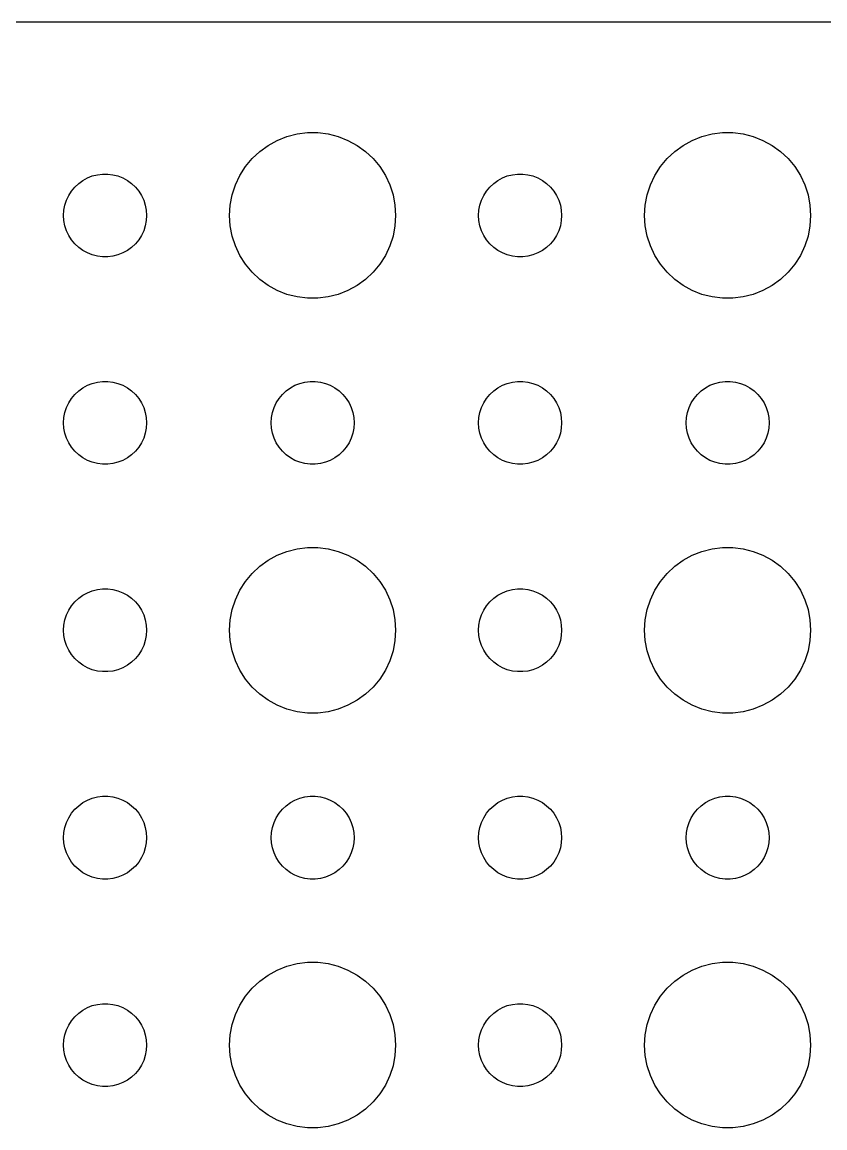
# Model space of a CAD drawing. Header units: metres. Extents: x -104 to 104, y -74 to 74.
# Drawn here: x -3 to 26.01, y 34.51 to 74.49 of the extents above; entities that cross this region are included whole.
import ezdxf

# ---------------------------------------------------------------- set-up
doc = ezdxf.new("R2010")
doc.units = ezdxf.units.M

msp = doc.modelspace()

# ---------------------------------------------------------------- linework, layer by layer
for p, q in [((99.8139, 74.4901), (-99.8139, 74.4901)), ((6.57294, 70.3532), (6.93785, 70.4469)), ((6.93785, 70.4469), (7.31161, 70.4941)), ((7.31161, 70.4941), (7.68837, 70.4941)), ((7.68837, 70.4941), (8.06213, 70.4469)), ((8.06213, 70.4469), (8.42705, 70.3532)), ((21.5729, 70.3532), (21.9379, 70.4469)), ((21.9379, 70.4469), (22.3116, 70.4941)), ((22.3116, 70.4941), (22.6884, 70.4941)), ((22.6884, 70.4941), (23.0621, 70.4469)), ((23.0621, 70.4469), (23.427, 70.3532)), ((5.58772, 69.8115), (5.89252, 70.033)), ((5.89252, 70.033), (6.22266, 70.2145)), ((6.22266, 70.2145), (6.57294, 70.3532)), ((8.42705, 70.3532), (8.77733, 70.2145)), ((8.77733, 70.2145), (9.10747, 70.033)), ((9.10747, 70.033), (9.41226, 69.8115)), ((20.5877, 69.8115), (20.8925, 70.033)), ((20.8925, 70.033), (21.2227, 70.2145)), ((21.2227, 70.2145), (21.5729, 70.3532)), ((23.427, 70.3532), (23.7773, 70.2145)), ((23.7773, 70.2145), (24.1075, 70.033)), ((24.1075, 70.033), (24.4123, 69.8115)), ((5.31308, 69.5536), (5.58772, 69.8115)), ((9.41226, 69.8115), (9.6869, 69.5536)), ((20.3131, 69.5536), (20.5877, 69.8115)), ((24.4123, 69.8115), (24.6869, 69.5536)), ((4.87108, 68.9453), (5.07294, 69.2634)), ((5.07294, 69.2634), (5.31308, 69.5536)), ((9.6869, 69.5536), (9.92705, 69.2634)), ((9.92705, 69.2634), (10.1289, 68.9453)), ((19.8711, 68.9453), (20.0729, 69.2634)), ((20.0729, 69.2634), (20.3131, 69.5536)), ((24.6869, 69.5536), (24.927, 69.2634)), ((24.927, 69.2634), (25.1289, 68.9453)), ((-0.80373, 68.7665), (-0.63866, 68.8572)), ((-0.63866, 68.8572), (-0.46352, 68.9266)), ((-0.46352, 68.9266), (-0.28107, 68.9734)), ((-0.28107, 68.9734), (-0.09418, 68.997)), ((-0.09418, 68.997), (0.09418, 68.997)), ((0.09418, 68.997), (0.28107, 68.9734)), ((0.28107, 68.9734), (0.46352, 68.9266)), ((0.46352, 68.9266), (0.63866, 68.8572)), ((0.63866, 68.8572), (0.80373, 68.7665)), ((4.71066, 68.6044), (4.87108, 68.9453)), ((10.1289, 68.9453), (10.2893, 68.6044)), ((14.1963, 68.7665), (14.3613, 68.8572)), ((14.3613, 68.8572), (14.5365, 68.9266)), ((14.5365, 68.9266), (14.7189, 68.9734)), ((14.7189, 68.9734), (14.9058, 68.997)), ((14.9058, 68.997), (15.0942, 68.997)), ((15.0942, 68.997), (15.2811, 68.9734)), ((15.2811, 68.9734), (15.4635, 68.9266)), ((15.4635, 68.9266), (15.6387, 68.8572)), ((15.6387, 68.8572), (15.8037, 68.7665)), ((19.7107, 68.6044), (19.8711, 68.9453)), ((25.1289, 68.9453), (25.2893, 68.6044)), ((-1.31445, 68.2226), (-1.21352, 68.3817)), ((-1.21352, 68.3817), (-1.09344, 68.5268)), ((-1.09344, 68.5268), (-0.95613, 68.6558)), ((-0.95613, 68.6558), (-0.80373, 68.7665)), ((0.80373, 68.7665), (0.95613, 68.6558)), ((0.95613, 68.6558), (1.09344, 68.5268)), ((1.09344, 68.5268), (1.21352, 68.3817)), ((1.21352, 68.3817), (1.31445, 68.2226)), ((4.59424, 68.2461), (4.71066, 68.6044)), ((10.2893, 68.6044), (10.4057, 68.2461)), ((13.6855, 68.2226), (13.7865, 68.3817)), ((13.7865, 68.3817), (13.9065, 68.5268)), ((13.9065, 68.5268), (14.0439, 68.6558)), ((14.0439, 68.6558), (14.1963, 68.7665)), ((15.8037, 68.7665), (15.9561, 68.6558)), ((15.9561, 68.6558), (16.0934, 68.5268)), ((16.0934, 68.5268), (16.2135, 68.3817)), ((16.2135, 68.3817), (16.3145, 68.2226)), ((19.5942, 68.2461), (19.7107, 68.6044)), ((25.2893, 68.6044), (25.4057, 68.2461)), ((-1.45287, 67.873), (-1.39465, 68.0522)), ((-1.39465, 68.0522), (-1.31445, 68.2226)), ((1.31445, 68.2226), (1.39465, 68.0522)), ((1.39465, 68.0522), (1.45287, 67.873)), ((4.52365, 67.876), (4.59424, 68.2461)), ((10.4057, 68.2461), (10.4763, 67.876)), ((13.5471, 67.873), (13.6053, 68.0522)), ((13.6053, 68.0522), (13.6855, 68.2226)), ((16.3145, 68.2226), (16.3947, 68.0522)), ((16.3947, 68.0522), (16.4529, 67.873)), ((19.5237, 67.876), (19.5942, 68.2461)), ((25.4057, 68.2461), (25.4763, 67.876)), ((-1.5, 67.5), (-1.48816, 67.688)), ((-1.48816, 67.688), (-1.45287, 67.873)), ((1.45287, 67.873), (1.48816, 67.688)), ((1.48816, 67.688), (1.5, 67.5)), ((4.5, 67.5), (4.52365, 67.876)), ((10.4763, 67.876), (10.5, 67.5)), ((13.5, 67.5), (13.5118, 67.688)), ((13.5118, 67.688), (13.5471, 67.873)), ((16.4529, 67.873), (16.4882, 67.688)), ((16.4882, 67.688), (16.5, 67.5)), ((19.5, 67.5), (19.5237, 67.876)), ((25.4763, 67.876), (25.5, 67.5)), ((-1.48816, 67.312), (-1.5, 67.5)), ((-1.45287, 67.127), (-1.48816, 67.312)), ((1.48816, 67.312), (1.45287, 67.127)), ((1.5, 67.5), (1.48816, 67.312)), ((4.52365, 67.124), (4.5, 67.5)), ((10.5, 67.5), (10.4763, 67.124)), ((13.5118, 67.312), (13.5, 67.5)), ((13.5471, 67.127), (13.5118, 67.312)), ((16.4882, 67.312), (16.4529, 67.127)), ((16.5, 67.5), (16.4882, 67.312)), ((19.5237, 67.124), (19.5, 67.5)), ((25.5, 67.5), (25.4763, 67.124)), ((-1.39465, 66.9478), (-1.45287, 67.127)), ((-1.31445, 66.7774), (-1.39465, 66.9478)), ((-1.21352, 66.6183), (-1.31445, 66.7774)), ((1.31445, 66.7774), (1.21352, 66.6183)), ((1.39465, 66.9478), (1.31445, 66.7774)), ((1.45287, 67.127), (1.39465, 66.9478)), ((4.59424, 66.7539), (4.52365, 67.124)), ((10.4763, 67.124), (10.4057, 66.7539)), ((13.6053, 66.9478), (13.5471, 67.127)), ((13.6855, 66.7774), (13.6053, 66.9478)), ((13.7865, 66.6183), (13.6855, 66.7774)), ((16.3145, 66.7774), (16.2135, 66.6183)), ((16.3947, 66.9478), (16.3145, 66.7774)), ((16.4529, 67.127), (16.3947, 66.9478)), ((19.5942, 66.7539), (19.5237, 67.124)), ((25.4763, 67.124), (25.4057, 66.7539)), ((-1.09344, 66.4732), (-1.21352, 66.6183)), ((-0.95613, 66.3442), (-1.09344, 66.4732)), ((1.09344, 66.4732), (0.95613, 66.3442)), ((1.21352, 66.6183), (1.09344, 66.4732)), ((4.71066, 66.3956), (4.59424, 66.7539)), ((4.87108, 66.0547), (4.71066, 66.3956)), ((10.2893, 66.3956), (10.1289, 66.0547)), ((10.4057, 66.7539), (10.2893, 66.3956)), ((13.9065, 66.4732), (13.7865, 66.6183)), ((14.0439, 66.3442), (13.9065, 66.4732)), ((16.0934, 66.4732), (15.9561, 66.3442)), ((16.2135, 66.6183), (16.0934, 66.4732)), ((19.7107, 66.3956), (19.5942, 66.7539)), ((19.8711, 66.0547), (19.7107, 66.3956)), ((25.2893, 66.3956), (25.1289, 66.0547)), ((25.4057, 66.7539), (25.2893, 66.3956)), ((-0.80373, 66.2335), (-0.95613, 66.3442)), ((-0.63866, 66.1428), (-0.80373, 66.2335)), ((-0.46352, 66.0734), (-0.63866, 66.1428)), ((-0.28107, 66.0266), (-0.46352, 66.0734)), ((-0.09418, 66.003), (-0.28107, 66.0266)), ((0.09418, 66.003), (-0.09418, 66.003)), ((0.28107, 66.0266), (0.09418, 66.003)), ((0.46352, 66.0734), (0.28107, 66.0266)), ((0.63866, 66.1428), (0.46352, 66.0734)), ((0.80373, 66.2335), (0.63866, 66.1428)), ((0.95613, 66.3442), (0.80373, 66.2335)), ((5.07294, 65.7366), (4.87108, 66.0547)), ((10.1289, 66.0547), (9.92705, 65.7366)), ((14.1963, 66.2335), (14.0439, 66.3442)), ((14.3613, 66.1428), (14.1963, 66.2335)), ((14.5365, 66.0734), (14.3613, 66.1428)), ((14.7189, 66.0266), (14.5365, 66.0734)), ((14.9058, 66.003), (14.7189, 66.0266)), ((15.0942, 66.003), (14.9058, 66.003)), ((15.2811, 66.0266), (15.0942, 66.003)), ((15.4635, 66.0734), (15.2811, 66.0266)), ((15.6387, 66.1428), (15.4635, 66.0734)), ((15.8037, 66.2335), (15.6387, 66.1428)), ((15.9561, 66.3442), (15.8037, 66.2335)), ((20.0729, 65.7366), (19.8711, 66.0547)), ((25.1289, 66.0547), (24.927, 65.7366)), ((5.31308, 65.4464), (5.07294, 65.7366)), ((9.92705, 65.7366), (9.6869, 65.4464)), ((20.3131, 65.4464), (20.0729, 65.7366)), ((24.927, 65.7366), (24.6869, 65.4464)), ((5.58772, 65.1885), (5.31308, 65.4464)), ((5.89252, 64.967), (5.58772, 65.1885)), ((9.41226, 65.1885), (9.10747, 64.967)), ((9.6869, 65.4464), (9.41226, 65.1885)), ((20.5877, 65.1885), (20.3131, 65.4464)), ((20.8925, 64.967), (20.5877, 65.1885)), ((24.4123, 65.1885), (24.1075, 64.967)), ((24.6869, 65.4464), (24.4123, 65.1885)), ((6.22266, 64.7855), (5.89252, 64.967)), ((6.57294, 64.6468), (6.22266, 64.7855)), ((8.77733, 64.7855), (8.42705, 64.6468)), ((9.10747, 64.967), (8.77733, 64.7855)), ((21.2227, 64.7855), (20.8925, 64.967)), ((21.5729, 64.6468), (21.2227, 64.7855)), ((23.7773, 64.7855), (23.427, 64.6468)), ((24.1075, 64.967), (23.7773, 64.7855)), ((6.93785, 64.5531), (6.57294, 64.6468)), ((7.31161, 64.5059), (6.93785, 64.5531)), ((7.68837, 64.5059), (7.31161, 64.5059)), ((8.06213, 64.5531), (7.68837, 64.5059)), ((8.42705, 64.6468), (8.06213, 64.5531)), ((21.9379, 64.5531), (21.5729, 64.6468)), ((22.3116, 64.5059), (21.9379, 64.5531)), ((22.6884, 64.5059), (22.3116, 64.5059)), ((23.0621, 64.5531), (22.6884, 64.5059)), ((23.427, 64.6468), (23.0621, 64.5531)), ((-0.95613, 61.1558), (-0.80373, 61.2665)), ((-0.80373, 61.2665), (-0.63866, 61.3572)), ((-0.63866, 61.3572), (-0.46352, 61.4266)), ((-0.46352, 61.4266), (-0.28107, 61.4734)), ((-0.28107, 61.4734), (-0.09418, 61.497)), ((-0.09418, 61.497), (0.09418, 61.497)), ((0.09418, 61.497), (0.28107, 61.4734)), ((0.28107, 61.4734), (0.46352, 61.4266)), ((0.46352, 61.4266), (0.63866, 61.3572)), ((0.63866, 61.3572), (0.80373, 61.2665)), ((0.80373, 61.2665), (0.95613, 61.1558)), ((6.54385, 61.1558), (6.69626, 61.2665)), ((6.69626, 61.2665), (6.86133, 61.3572)), ((6.86133, 61.3572), (7.03647, 61.4266)), ((7.03647, 61.4266), (7.21892, 61.4734)), ((7.21892, 61.4734), (7.40581, 61.497)), ((7.40581, 61.497), (7.59418, 61.497)), ((7.59418, 61.497), (7.78107, 61.4734)), ((7.78107, 61.4734), (7.96352, 61.4266)), ((7.96352, 61.4266), (8.13866, 61.3572)), ((8.13866, 61.3572), (8.30373, 61.2665)), ((8.30373, 61.2665), (8.45613, 61.1558)), ((14.0439, 61.1558), (14.1963, 61.2665)), ((14.1963, 61.2665), (14.3613, 61.3572)), ((14.3613, 61.3572), (14.5365, 61.4266)), ((14.5365, 61.4266), (14.7189, 61.4734)), ((14.7189, 61.4734), (14.9058, 61.497)), ((14.9058, 61.497), (15.0942, 61.497)), ((15.0942, 61.497), (15.2811, 61.4734)), ((15.2811, 61.4734), (15.4635, 61.4266)), ((15.4635, 61.4266), (15.6387, 61.3572)), ((15.6387, 61.3572), (15.8037, 61.2665)), ((15.8037, 61.2665), (15.9561, 61.1558)), ((21.5439, 61.1558), (21.6963, 61.2665)), ((21.6963, 61.2665), (21.8613, 61.3572)), ((21.8613, 61.3572), (22.0365, 61.4266)), ((22.0365, 61.4266), (22.2189, 61.4734)), ((22.2189, 61.4734), (22.4058, 61.497)), ((22.4058, 61.497), (22.5942, 61.497)), ((22.5942, 61.497), (22.7811, 61.4734)), ((22.7811, 61.4734), (22.9635, 61.4266)), ((22.9635, 61.4266), (23.1387, 61.3572)), ((23.1387, 61.3572), (23.3037, 61.2665)), ((23.3037, 61.2665), (23.4561, 61.1558)), ((-1.31445, 60.7226), (-1.21352, 60.8817)), ((-1.21352, 60.8817), (-1.09344, 61.0268)), ((-1.09344, 61.0268), (-0.95613, 61.1558)), ((0.95613, 61.1558), (1.09344, 61.0268)), ((1.09344, 61.0268), (1.21352, 60.8817)), ((1.21352, 60.8817), (1.31445, 60.7226)), ((6.18553, 60.7226), (6.28647, 60.8817)), ((6.28647, 60.8817), (6.40654, 61.0268)), ((6.40654, 61.0268), (6.54385, 61.1558)), ((8.45613, 61.1558), (8.59344, 61.0268)), ((8.59344, 61.0268), (8.71352, 60.8817)), ((8.71352, 60.8817), (8.81445, 60.7226)), ((13.6855, 60.7226), (13.7865, 60.8817)), ((13.7865, 60.8817), (13.9065, 61.0268)), ((13.9065, 61.0268), (14.0439, 61.1558)), ((15.9561, 61.1558), (16.0934, 61.0268)), ((16.0934, 61.0268), (16.2135, 60.8817)), ((16.2135, 60.8817), (16.3145, 60.7226)), ((21.1855, 60.7226), (21.2865, 60.8817)), ((21.2865, 60.8817), (21.4065, 61.0268)), ((21.4065, 61.0268), (21.5439, 61.1558)), ((23.4561, 61.1558), (23.5934, 61.0268)), ((23.5934, 61.0268), (23.7135, 60.8817)), ((23.7135, 60.8817), (23.8145, 60.7226)), ((-1.45287, 60.373), (-1.39465, 60.5522)), ((-1.39465, 60.5522), (-1.31445, 60.7226)), ((1.31445, 60.7226), (1.39465, 60.5522)), ((1.39465, 60.5522), (1.45287, 60.373)), ((6.04712, 60.373), (6.10533, 60.5522)), ((6.10533, 60.5522), (6.18553, 60.7226)), ((8.81445, 60.7226), (8.89465, 60.5522)), ((8.89465, 60.5522), (8.95287, 60.373)), ((13.5471, 60.373), (13.6053, 60.5522)), ((13.6053, 60.5522), (13.6855, 60.7226)), ((16.3145, 60.7226), (16.3947, 60.5522)), ((16.3947, 60.5522), (16.4529, 60.373)), ((21.0471, 60.373), (21.1053, 60.5522)), ((21.1053, 60.5522), (21.1855, 60.7226)), ((23.8145, 60.7226), (23.8947, 60.5522)), ((23.8947, 60.5522), (23.9529, 60.373)), ((-1.5, 60), (-1.48816, 60.188)), ((-1.48816, 59.812), (-1.5, 60)), ((-1.48816, 60.188), (-1.45287, 60.373)), ((1.45287, 60.373), (1.48816, 60.188)), ((1.48816, 60.188), (1.5, 60)), ((1.5, 60), (1.48816, 59.812)), ((6, 60), (6.01183, 60.188)), ((6.01183, 59.812), (6, 60)), ((6.01183, 60.188), (6.04712, 60.373)), ((8.95287, 60.373), (8.98816, 60.188)), ((8.98816, 60.188), (9, 60)), ((9, 60), (8.98816, 59.812)), ((13.5, 60), (13.5118, 60.188)), ((13.5118, 59.812), (13.5, 60)), ((13.5118, 60.188), (13.5471, 60.373)), ((16.4529, 60.373), (16.4882, 60.188)), ((16.4882, 60.188), (16.5, 60)), ((16.5, 60), (16.4882, 59.812)), ((21, 60), (21.0118, 60.188)), ((21.0118, 59.812), (21, 60)), ((21.0118, 60.188), (21.0471, 60.373)), ((23.9529, 60.373), (23.9882, 60.188)), ((23.9882, 60.188), (24, 60)), ((24, 60), (23.9882, 59.812)), ((-1.45287, 59.627), (-1.48816, 59.812)), ((-1.39465, 59.4478), (-1.45287, 59.627)), ((1.45287, 59.627), (1.39465, 59.4478)), ((1.48816, 59.812), (1.45287, 59.627)), ((6.04712, 59.627), (6.01183, 59.812)), ((6.10533, 59.4478), (6.04712, 59.627)), ((8.95287, 59.627), (8.89465, 59.4478)), ((8.98816, 59.812), (8.95287, 59.627)), ((13.5471, 59.627), (13.5118, 59.812)), ((13.6053, 59.4478), (13.5471, 59.627)), ((16.4529, 59.627), (16.3947, 59.4478)), ((16.4882, 59.812), (16.4529, 59.627)), ((21.0471, 59.627), (21.0118, 59.812)), ((21.1053, 59.4478), (21.0471, 59.627)), ((23.9529, 59.627), (23.8947, 59.4478)), ((23.9882, 59.812), (23.9529, 59.627)), ((-1.31445, 59.2774), (-1.39465, 59.4478)), ((-1.21352, 59.1183), (-1.31445, 59.2774)), ((1.31445, 59.2774), (1.21352, 59.1183)), ((1.39465, 59.4478), (1.31445, 59.2774)), ((6.18553, 59.2774), (6.10533, 59.4478)), ((6.28647, 59.1183), (6.18553, 59.2774)), ((8.81445, 59.2774), (8.71352, 59.1183)), ((8.89465, 59.4478), (8.81445, 59.2774)), ((13.6855, 59.2774), (13.6053, 59.4478)), ((13.7865, 59.1183), (13.6855, 59.2774)), ((16.3145, 59.2774), (16.2135, 59.1183)), ((16.3947, 59.4478), (16.3145, 59.2774)), ((21.1855, 59.2774), (21.1053, 59.4478)), ((21.2865, 59.1183), (21.1855, 59.2774)), ((23.8145, 59.2774), (23.7135, 59.1183)), ((23.8947, 59.4478), (23.8145, 59.2774)), ((-1.09344, 58.9732), (-1.21352, 59.1183)), ((-0.95613, 58.8442), (-1.09344, 58.9732)), ((-0.80373, 58.7335), (-0.95613, 58.8442)), ((0.95613, 58.8442), (0.80373, 58.7335)), ((1.09344, 58.9732), (0.95613, 58.8442)), ((1.21352, 59.1183), (1.09344, 58.9732)), ((6.40654, 58.9732), (6.28647, 59.1183)), ((6.54385, 58.8442), (6.40654, 58.9732)), ((6.69626, 58.7335), (6.54385, 58.8442)), ((8.45613, 58.8442), (8.30373, 58.7335)), ((8.59344, 58.9732), (8.45613, 58.8442)), ((8.71352, 59.1183), (8.59344, 58.9732)), ((13.9065, 58.9732), (13.7865, 59.1183)), ((14.0439, 58.8442), (13.9065, 58.9732)), ((14.1963, 58.7335), (14.0439, 58.8442)), ((15.9561, 58.8442), (15.8037, 58.7335)), ((16.0934, 58.9732), (15.9561, 58.8442)), ((16.2135, 59.1183), (16.0934, 58.9732)), ((21.4065, 58.9732), (21.2865, 59.1183)), ((21.5439, 58.8442), (21.4065, 58.9732)), ((21.6963, 58.7335), (21.5439, 58.8442)), ((23.4561, 58.8442), (23.3037, 58.7335)), ((23.5934, 58.9732), (23.4561, 58.8442)), ((23.7135, 59.1183), (23.5934, 58.9732)), ((-0.63866, 58.6428), (-0.80373, 58.7335)), ((-0.46352, 58.5734), (-0.63866, 58.6428)), ((-0.28107, 58.5266), (-0.46352, 58.5734)), ((-0.09418, 58.503), (-0.28107, 58.5266)), ((0.09418, 58.503), (-0.09418, 58.503)), ((0.28107, 58.5266), (0.09418, 58.503)), ((0.46352, 58.5734), (0.28107, 58.5266)), ((0.63866, 58.6428), (0.46352, 58.5734)), ((0.80373, 58.7335), (0.63866, 58.6428)), ((6.86133, 58.6428), (6.69626, 58.7335)), ((7.03647, 58.5734), (6.86133, 58.6428)), ((7.21892, 58.5266), (7.03647, 58.5734)), ((7.40581, 58.503), (7.21892, 58.5266)), ((7.59418, 58.503), (7.40581, 58.503)), ((7.78107, 58.5266), (7.59418, 58.503)), ((7.96352, 58.5734), (7.78107, 58.5266)), ((8.13866, 58.6428), (7.96352, 58.5734)), ((8.30373, 58.7335), (8.13866, 58.6428)), ((14.3613, 58.6428), (14.1963, 58.7335)), ((14.5365, 58.5734), (14.3613, 58.6428)), ((14.7189, 58.5266), (14.5365, 58.5734)), ((14.9058, 58.503), (14.7189, 58.5266)), ((15.0942, 58.503), (14.9058, 58.503)), ((15.2811, 58.5266), (15.0942, 58.503)), ((15.4635, 58.5734), (15.2811, 58.5266)), ((15.6387, 58.6428), (15.4635, 58.5734)), ((15.8037, 58.7335), (15.6387, 58.6428)), ((21.8613, 58.6428), (21.6963, 58.7335)), ((22.0365, 58.5734), (21.8613, 58.6428)), ((22.2189, 58.5266), (22.0365, 58.5734)), ((22.4058, 58.503), (22.2189, 58.5266)), ((22.5942, 58.503), (22.4058, 58.503)), ((22.7811, 58.5266), (22.5942, 58.503)), ((22.9635, 58.5734), (22.7811, 58.5266)), ((23.1387, 58.6428), (22.9635, 58.5734)), ((23.3037, 58.7335), (23.1387, 58.6428)), ((5.89252, 55.033), (6.22266, 55.2145)), ((6.22266, 55.2145), (6.57294, 55.3532)), ((6.57294, 55.3532), (6.93785, 55.4469)), ((6.93785, 55.4469), (7.31161, 55.4941)), ((7.31161, 55.4941), (7.68837, 55.4941)), ((7.68837, 55.4941), (8.06213, 55.4469)), ((8.06213, 55.4469), (8.42705, 55.3532)), ((8.42705, 55.3532), (8.77733, 55.2145)), ((8.77733, 55.2145), (9.10747, 55.033)), ((20.8925, 55.033), (21.2227, 55.2145)), ((21.2227, 55.2145), (21.5729, 55.3532)), ((21.5729, 55.3532), (21.9379, 55.4469)), ((21.9379, 55.4469), (22.3116, 55.4941)), ((22.3116, 55.4941), (22.6884, 55.4941)), ((22.6884, 55.4941), (23.0621, 55.4469)), ((23.0621, 55.4469), (23.427, 55.3532)), ((23.427, 55.3532), (23.7773, 55.2145)), ((23.7773, 55.2145), (24.1075, 55.033)), ((5.31308, 54.5536), (5.58772, 54.8115)), ((5.58772, 54.8115), (5.89252, 55.033)), ((9.10747, 55.033), (9.41226, 54.8115)), ((9.41226, 54.8115), (9.6869, 54.5536)), ((20.3131, 54.5536), (20.5877, 54.8115)), ((20.5877, 54.8115), (20.8925, 55.033)), ((24.1075, 55.033), (24.4123, 54.8115)), ((24.4123, 54.8115), (24.6869, 54.5536)), ((5.07294, 54.2634), (5.31308, 54.5536)), ((9.6869, 54.5536), (9.92705, 54.2634)), ((20.0729, 54.2634), (20.3131, 54.5536)), ((24.6869, 54.5536), (24.927, 54.2634)), ((-0.28107, 53.9734), (-0.09418, 53.997)), ((-0.09418, 53.997), (0.09418, 53.997)), ((0.09418, 53.997), (0.28107, 53.9734)), ((4.87108, 53.9453), (5.07294, 54.2634)), ((9.92705, 54.2634), (10.1289, 53.9453)), ((14.7189, 53.9734), (14.9058, 53.997)), ((14.9058, 53.997), (15.0942, 53.997)), ((15.0942, 53.997), (15.2811, 53.9734)), ((19.8711, 53.9453), (20.0729, 54.2634)), ((24.927, 54.2634), (25.1289, 53.9453)), ((-1.09344, 53.5268), (-0.95613, 53.6558)), ((-0.95613, 53.6558), (-0.80373, 53.7665)), ((-0.80373, 53.7665), (-0.63866, 53.8572)), ((-0.63866, 53.8572), (-0.46352, 53.9266)), ((-0.46352, 53.9266), (-0.28107, 53.9734)), ((0.28107, 53.9734), (0.46352, 53.9266)), ((0.46352, 53.9266), (0.63866, 53.8572)), ((0.63866, 53.8572), (0.80373, 53.7665)), ((0.80373, 53.7665), (0.95613, 53.6558)), ((0.95613, 53.6558), (1.09344, 53.5268)), ((4.59424, 53.2461), (4.71066, 53.6044)), ((4.71066, 53.6044), (4.87108, 53.9453)), ((10.1289, 53.9453), (10.2893, 53.6044)), ((10.2893, 53.6044), (10.4057, 53.2461)), ((13.9065, 53.5268), (14.0439, 53.6558)), ((14.0439, 53.6558), (14.1963, 53.7665)), ((14.1963, 53.7665), (14.3613, 53.8572)), ((14.3613, 53.8572), (14.5365, 53.9266)), ((14.5365, 53.9266), (14.7189, 53.9734)), ((15.2811, 53.9734), (15.4635, 53.9266)), ((15.4635, 53.9266), (15.6387, 53.8572)), ((15.6387, 53.8572), (15.8037, 53.7665)), ((15.8037, 53.7665), (15.9561, 53.6558)), ((15.9561, 53.6558), (16.0934, 53.5268)), ((19.5942, 53.2461), (19.7107, 53.6044)), ((19.7107, 53.6044), (19.8711, 53.9453)), ((25.1289, 53.9453), (25.2893, 53.6044)), ((25.2893, 53.6044), (25.4057, 53.2461)), ((-1.39465, 53.0522), (-1.31445, 53.2226)), ((-1.31445, 53.2226), (-1.21352, 53.3817)), ((-1.21352, 53.3817), (-1.09344, 53.5268)), ((1.09344, 53.5268), (1.21352, 53.3817)), ((1.21352, 53.3817), (1.31445, 53.2226)), ((1.31445, 53.2226), (1.39465, 53.0522)), ((4.52365, 52.876), (4.59424, 53.2461)), ((10.4057, 53.2461), (10.4763, 52.876)), ((13.6053, 53.0522), (13.6855, 53.2226)), ((13.6855, 53.2226), (13.7865, 53.3817)), ((13.7865, 53.3817), (13.9065, 53.5268)), ((16.0934, 53.5268), (16.2135, 53.3817)), ((16.2135, 53.3817), (16.3145, 53.2226)), ((16.3145, 53.2226), (16.3947, 53.0522)), ((19.5237, 52.876), (19.5942, 53.2461)), ((25.4057, 53.2461), (25.4763, 52.876)), ((-1.48816, 52.688), (-1.45287, 52.873)), ((-1.45287, 52.873), (-1.39465, 53.0522)), ((1.39465, 53.0522), (1.45287, 52.873)), ((1.45287, 52.873), (1.48816, 52.688)), ((4.5, 52.5), (4.52365, 52.876)), ((10.4763, 52.876), (10.5, 52.5)), ((13.5118, 52.688), (13.5471, 52.873)), ((13.5471, 52.873), (13.6053, 53.0522)), ((16.3947, 53.0522), (16.4529, 52.873)), ((16.4529, 52.873), (16.4882, 52.688)), ((19.5, 52.5), (19.5237, 52.876)), ((25.4763, 52.876), (25.5, 52.5)), ((-1.5, 52.5), (-1.48816, 52.688)), ((-1.48816, 52.312), (-1.5, 52.5)), ((1.48816, 52.688), (1.5, 52.5)), ((1.5, 52.5), (1.48816, 52.312)), ((4.52365, 52.124), (4.5, 52.5)), ((10.5, 52.5), (10.4763, 52.124)), ((13.5, 52.5), (13.5118, 52.688)), ((13.5118, 52.312), (13.5, 52.5)), ((16.4882, 52.688), (16.5, 52.5)), ((16.5, 52.5), (16.4882, 52.312)), ((19.5237, 52.124), (19.5, 52.5)), ((25.5, 52.5), (25.4763, 52.124)), ((-1.45287, 52.127), (-1.48816, 52.312)), ((-1.39465, 51.9478), (-1.45287, 52.127)), ((1.45287, 52.127), (1.39465, 51.9478)), ((1.48816, 52.312), (1.45287, 52.127)), ((4.59424, 51.7539), (4.52365, 52.124)), ((10.4763, 52.124), (10.4057, 51.7539)), ((13.5471, 52.127), (13.5118, 52.312)), ((13.6053, 51.9478), (13.5471, 52.127)), ((16.4529, 52.127), (16.3947, 51.9478)), ((16.4882, 52.312), (16.4529, 52.127)), ((19.5942, 51.7539), (19.5237, 52.124)), ((25.4763, 52.124), (25.4057, 51.7539)), ((-1.31445, 51.7774), (-1.39465, 51.9478)), ((-1.21352, 51.6183), (-1.31445, 51.7774)), ((-1.09344, 51.4732), (-1.21352, 51.6183)), ((1.21352, 51.6183), (1.09344, 51.4732)), ((1.31445, 51.7774), (1.21352, 51.6183)), ((1.39465, 51.9478), (1.31445, 51.7774)), ((4.71066, 51.3956), (4.59424, 51.7539)), ((10.4057, 51.7539), (10.2893, 51.3956)), ((13.6855, 51.7774), (13.6053, 51.9478)), ((13.7865, 51.6183), (13.6855, 51.7774)), ((13.9065, 51.4732), (13.7865, 51.6183)), ((16.2135, 51.6183), (16.0934, 51.4732)), ((16.3145, 51.7774), (16.2135, 51.6183)), ((16.3947, 51.9478), (16.3145, 51.7774)), ((19.7107, 51.3956), (19.5942, 51.7539)), ((25.4057, 51.7539), (25.2893, 51.3956)), ((-0.95613, 51.3442), (-1.09344, 51.4732)), ((-0.80373, 51.2335), (-0.95613, 51.3442)), ((-0.63866, 51.1428), (-0.80373, 51.2335)), ((0.80373, 51.2335), (0.63866, 51.1428)), ((0.95613, 51.3442), (0.80373, 51.2335)), ((1.09344, 51.4732), (0.95613, 51.3442)), ((4.87108, 51.0547), (4.71066, 51.3956)), ((10.2893, 51.3956), (10.1289, 51.0547)), ((14.0439, 51.3442), (13.9065, 51.4732)), ((14.1963, 51.2335), (14.0439, 51.3442)), ((14.3613, 51.1428), (14.1963, 51.2335)), ((15.8037, 51.2335), (15.6387, 51.1428)), ((15.9561, 51.3442), (15.8037, 51.2335)), ((16.0934, 51.4732), (15.9561, 51.3442)), ((19.8711, 51.0547), (19.7107, 51.3956)), ((25.2893, 51.3956), (25.1289, 51.0547)), ((-0.46352, 51.0734), (-0.63866, 51.1428)), ((-0.28107, 51.0266), (-0.46352, 51.0734)), ((-0.09418, 51.003), (-0.28107, 51.0266)), ((0.09418, 51.003), (-0.09418, 51.003)), ((0.28107, 51.0266), (0.09418, 51.003)), ((0.46352, 51.0734), (0.28107, 51.0266)), ((0.63866, 51.1428), (0.46352, 51.0734)), ((5.07294, 50.7366), (4.87108, 51.0547)), ((10.1289, 51.0547), (9.92705, 50.7366)), ((14.5365, 51.0734), (14.3613, 51.1428)), ((14.7189, 51.0266), (14.5365, 51.0734)), ((14.9058, 51.003), (14.7189, 51.0266)), ((15.0942, 51.003), (14.9058, 51.003)), ((15.2811, 51.0266), (15.0942, 51.003)), ((15.4635, 51.0734), (15.2811, 51.0266)), ((15.6387, 51.1428), (15.4635, 51.0734)), ((20.0729, 50.7366), (19.8711, 51.0547)), ((25.1289, 51.0547), (24.927, 50.7366)), ((5.31308, 50.4464), (5.07294, 50.7366)), ((5.58772, 50.1885), (5.31308, 50.4464)), ((9.6869, 50.4464), (9.41226, 50.1885)), ((9.92705, 50.7366), (9.6869, 50.4464)), ((20.3131, 50.4464), (20.0729, 50.7366)), ((20.5877, 50.1885), (20.3131, 50.4464)), ((24.6869, 50.4464), (24.4123, 50.1885)), ((24.927, 50.7366), (24.6869, 50.4464)), ((5.89252, 49.967), (5.58772, 50.1885)), ((9.41226, 50.1885), (9.10747, 49.967)), ((20.8925, 49.967), (20.5877, 50.1885)), ((24.4123, 50.1885), (24.1075, 49.967)), ((6.22266, 49.7855), (5.89252, 49.967)), ((6.57294, 49.6468), (6.22266, 49.7855)), ((6.93785, 49.5531), (6.57294, 49.6468)), ((8.42705, 49.6468), (8.06213, 49.5531)), ((8.77733, 49.7855), (8.42705, 49.6468)), ((9.10747, 49.967), (8.77733, 49.7855)), ((21.2227, 49.7855), (20.8925, 49.967)), ((21.5729, 49.6468), (21.2227, 49.7855)), ((21.9379, 49.5531), (21.5729, 49.6468)), ((23.427, 49.6468), (23.0621, 49.5531)), ((23.7773, 49.7855), (23.427, 49.6468)), ((24.1075, 49.967), (23.7773, 49.7855)), ((7.31161, 49.5059), (6.93785, 49.5531)), ((7.68837, 49.5059), (7.31161, 49.5059)), ((8.06213, 49.5531), (7.68837, 49.5059)), ((22.3116, 49.5059), (21.9379, 49.5531)), ((22.6884, 49.5059), (22.3116, 49.5059)), ((23.0621, 49.5531), (22.6884, 49.5059)), ((-0.63866, 46.3572), (-0.46352, 46.4266)), ((-0.46352, 46.4266), (-0.28107, 46.4734)), ((-0.28107, 46.4734), (-0.09418, 46.497)), ((-0.09418, 46.497), (0.09418, 46.497)), ((0.09418, 46.497), (0.28107, 46.4734)), ((0.28107, 46.4734), (0.46352, 46.4266)), ((0.46352, 46.4266), (0.63866, 46.3572)), ((6.86133, 46.3572), (7.03647, 46.4266)), ((7.03647, 46.4266), (7.21892, 46.4734)), ((7.21892, 46.4734), (7.40581, 46.497)), ((7.40581, 46.497), (7.59418, 46.497)), ((7.59418, 46.497), (7.78107, 46.4734)), ((7.78107, 46.4734), (7.96352, 46.4266)), ((7.96352, 46.4266), (8.13866, 46.3572)), ((14.3613, 46.3572), (14.5365, 46.4266)), ((14.5365, 46.4266), (14.7189, 46.4734)), ((14.7189, 46.4734), (14.9058, 46.497)), ((14.9058, 46.497), (15.0942, 46.497)), ((15.0942, 46.497), (15.2811, 46.4734)), ((15.2811, 46.4734), (15.4635, 46.4266)), ((15.4635, 46.4266), (15.6387, 46.3572)), ((21.8613, 46.3572), (22.0365, 46.4266)), ((22.0365, 46.4266), (22.2189, 46.4734)), ((22.2189, 46.4734), (22.4058, 46.497)), ((22.4058, 46.497), (22.5942, 46.497)), ((22.5942, 46.497), (22.7811, 46.4734)), ((22.7811, 46.4734), (22.9635, 46.4266)), ((22.9635, 46.4266), (23.1387, 46.3572)), ((-1.21352, 45.8817), (-1.09344, 46.0268)), ((-1.09344, 46.0268), (-0.95613, 46.1558)), ((-0.95613, 46.1558), (-0.80373, 46.2665)), ((-0.80373, 46.2665), (-0.63866, 46.3572)), ((0.63866, 46.3572), (0.80373, 46.2665)), ((0.80373, 46.2665), (0.95613, 46.1558)), ((0.95613, 46.1558), (1.09344, 46.0268)), ((1.09344, 46.0268), (1.21352, 45.8817)), ((6.28647, 45.8817), (6.40654, 46.0268)), ((6.40654, 46.0268), (6.54385, 46.1558)), ((6.54385, 46.1558), (6.69626, 46.2665)), ((6.69626, 46.2665), (6.86133, 46.3572)), ((8.13866, 46.3572), (8.30373, 46.2665)), ((8.30373, 46.2665), (8.45613, 46.1558)), ((8.45613, 46.1558), (8.59344, 46.0268)), ((8.59344, 46.0268), (8.71352, 45.8817)), ((13.7865, 45.8817), (13.9065, 46.0268)), ((13.9065, 46.0268), (14.0439, 46.1558)), ((14.0439, 46.1558), (14.1963, 46.2665)), ((14.1963, 46.2665), (14.3613, 46.3572)), ((15.6387, 46.3572), (15.8037, 46.2665)), ((15.8037, 46.2665), (15.9561, 46.1558)), ((15.9561, 46.1558), (16.0934, 46.0268)), ((16.0934, 46.0268), (16.2135, 45.8817)), ((21.2865, 45.8817), (21.4065, 46.0268)), ((21.4065, 46.0268), (21.5439, 46.1558)), ((21.5439, 46.1558), (21.6963, 46.2665)), ((21.6963, 46.2665), (21.8613, 46.3572)), ((23.1387, 46.3572), (23.3037, 46.2665)), ((23.3037, 46.2665), (23.4561, 46.1558)), ((23.4561, 46.1558), (23.5934, 46.0268)), ((23.5934, 46.0268), (23.7135, 45.8817)), ((-1.39465, 45.5522), (-1.31445, 45.7226)), ((-1.31445, 45.7226), (-1.21352, 45.8817)), ((1.21352, 45.8817), (1.31445, 45.7226)), ((1.31445, 45.7226), (1.39465, 45.5522)), ((6.10533, 45.5522), (6.18553, 45.7226)), ((6.18553, 45.7226), (6.28647, 45.8817)), ((8.71352, 45.8817), (8.81445, 45.7226)), ((8.81445, 45.7226), (8.89465, 45.5522)), ((13.6053, 45.5522), (13.6855, 45.7226)), ((13.6855, 45.7226), (13.7865, 45.8817)), ((16.2135, 45.8817), (16.3145, 45.7226)), ((16.3145, 45.7226), (16.3947, 45.5522)), ((21.1053, 45.5522), (21.1855, 45.7226)), ((21.1855, 45.7226), (21.2865, 45.8817)), ((23.7135, 45.8817), (23.8145, 45.7226)), ((23.8145, 45.7226), (23.8947, 45.5522)), ((-1.5, 45), (-1.48816, 45.188)), ((-1.48816, 45.188), (-1.45287, 45.373)), ((-1.45287, 45.373), (-1.39465, 45.5522)), ((1.39465, 45.5522), (1.45287, 45.373)), ((1.45287, 45.373), (1.48816, 45.188)), ((1.48816, 45.188), (1.5, 45)), ((6, 45), (6.01183, 45.188)), ((6.01183, 45.188), (6.04712, 45.373)), ((6.04712, 45.373), (6.10533, 45.5522)), ((8.89465, 45.5522), (8.95287, 45.373)), ((8.95287, 45.373), (8.98816, 45.188)), ((8.98816, 45.188), (9, 45)), ((13.5, 45), (13.5118, 45.188)), ((13.5118, 45.188), (13.5471, 45.373)), ((13.5471, 45.373), (13.6053, 45.5522)), ((16.3947, 45.5522), (16.4529, 45.373)), ((16.4529, 45.373), (16.4882, 45.188)), ((16.4882, 45.188), (16.5, 45)), ((21, 45), (21.0118, 45.188)), ((21.0118, 45.188), (21.0471, 45.373)), ((21.0471, 45.373), (21.1053, 45.5522)), ((23.8947, 45.5522), (23.9529, 45.373)), ((23.9529, 45.373), (23.9882, 45.188)), ((23.9882, 45.188), (24, 45)), ((-1.48816, 44.812), (-1.5, 45)), ((-1.45287, 44.627), (-1.48816, 44.812)), ((1.48816, 44.812), (1.45287, 44.627)), ((1.5, 45), (1.48816, 44.812)), ((6.01183, 44.812), (6, 45)), ((6.04712, 44.627), (6.01183, 44.812)), ((8.98816, 44.812), (8.95287, 44.627)), ((9, 45), (8.98816, 44.812)), ((13.5118, 44.812), (13.5, 45)), ((13.5471, 44.627), (13.5118, 44.812)), ((16.4882, 44.812), (16.4529, 44.627)), ((16.5, 45), (16.4882, 44.812)), ((21.0118, 44.812), (21, 45)), ((21.0471, 44.627), (21.0118, 44.812)), ((23.9882, 44.812), (23.9529, 44.627)), ((24, 45), (23.9882, 44.812)), ((-1.39465, 44.4478), (-1.45287, 44.627)), ((-1.31445, 44.2774), (-1.39465, 44.4478)), ((1.39465, 44.4478), (1.31445, 44.2774)), ((1.45287, 44.627), (1.39465, 44.4478)), ((6.10533, 44.4478), (6.04712, 44.627)), ((6.18553, 44.2774), (6.10533, 44.4478)), ((8.89465, 44.4478), (8.81445, 44.2774)), ((8.95287, 44.627), (8.89465, 44.4478)), ((13.6053, 44.4478), (13.5471, 44.627)), ((13.6855, 44.2774), (13.6053, 44.4478)), ((16.3947, 44.4478), (16.3145, 44.2774)), ((16.4529, 44.627), (16.3947, 44.4478)), ((21.1053, 44.4478), (21.0471, 44.627)), ((21.1855, 44.2774), (21.1053, 44.4478)), ((23.8947, 44.4478), (23.8145, 44.2774)), ((23.9529, 44.627), (23.8947, 44.4478)), ((-1.21352, 44.1183), (-1.31445, 44.2774)), ((-1.09344, 43.9732), (-1.21352, 44.1183)), ((1.21352, 44.1183), (1.09344, 43.9732)), ((1.31445, 44.2774), (1.21352, 44.1183)), ((6.28647, 44.1183), (6.18553, 44.2774)), ((6.40654, 43.9732), (6.28647, 44.1183)), ((8.71352, 44.1183), (8.59344, 43.9732)), ((8.81445, 44.2774), (8.71352, 44.1183)), ((13.7865, 44.1183), (13.6855, 44.2774)), ((13.9065, 43.9732), (13.7865, 44.1183)), ((16.2135, 44.1183), (16.0934, 43.9732)), ((16.3145, 44.2774), (16.2135, 44.1183)), ((21.2865, 44.1183), (21.1855, 44.2774)), ((21.4065, 43.9732), (21.2865, 44.1183)), ((23.7135, 44.1183), (23.5934, 43.9732)), ((23.8145, 44.2774), (23.7135, 44.1183)), ((-0.95613, 43.8442), (-1.09344, 43.9732)), ((-0.80373, 43.7335), (-0.95613, 43.8442)), ((-0.63866, 43.6428), (-0.80373, 43.7335)), ((-0.46352, 43.5734), (-0.63866, 43.6428)), ((0.63866, 43.6428), (0.46352, 43.5734)), ((0.80373, 43.7335), (0.63866, 43.6428)), ((0.95613, 43.8442), (0.80373, 43.7335)), ((1.09344, 43.9732), (0.95613, 43.8442)), ((6.54385, 43.8442), (6.40654, 43.9732)), ((6.69626, 43.7335), (6.54385, 43.8442)), ((6.86133, 43.6428), (6.69626, 43.7335)), ((7.03647, 43.5734), (6.86133, 43.6428)), ((8.13866, 43.6428), (7.96352, 43.5734)), ((8.30373, 43.7335), (8.13866, 43.6428)), ((8.45613, 43.8442), (8.30373, 43.7335)), ((8.59344, 43.9732), (8.45613, 43.8442)), ((14.0439, 43.8442), (13.9065, 43.9732)), ((14.1963, 43.7335), (14.0439, 43.8442)), ((14.3613, 43.6428), (14.1963, 43.7335)), ((14.5365, 43.5734), (14.3613, 43.6428)), ((15.6387, 43.6428), (15.4635, 43.5734)), ((15.8037, 43.7335), (15.6387, 43.6428)), ((15.9561, 43.8442), (15.8037, 43.7335)), ((16.0934, 43.9732), (15.9561, 43.8442)), ((21.5439, 43.8442), (21.4065, 43.9732)), ((21.6963, 43.7335), (21.5439, 43.8442)), ((21.8613, 43.6428), (21.6963, 43.7335)), ((22.0365, 43.5734), (21.8613, 43.6428)), ((23.1387, 43.6428), (22.9635, 43.5734)), ((23.3037, 43.7335), (23.1387, 43.6428)), ((23.4561, 43.8442), (23.3037, 43.7335)), ((23.5934, 43.9732), (23.4561, 43.8442)), ((-0.28107, 43.5266), (-0.46352, 43.5734)), ((-0.09418, 43.503), (-0.28107, 43.5266)), ((0.09418, 43.503), (-0.09418, 43.503)), ((0.28107, 43.5266), (0.09418, 43.503)), ((0.46352, 43.5734), (0.28107, 43.5266)), ((7.21892, 43.5266), (7.03647, 43.5734)), ((7.40581, 43.503), (7.21892, 43.5266)), ((7.59418, 43.503), (7.40581, 43.503)), ((7.78107, 43.5266), (7.59418, 43.503)), ((7.96352, 43.5734), (7.78107, 43.5266)), ((14.7189, 43.5266), (14.5365, 43.5734)), ((14.9058, 43.503), (14.7189, 43.5266)), ((15.0942, 43.503), (14.9058, 43.503)), ((15.2811, 43.5266), (15.0942, 43.503)), ((15.4635, 43.5734), (15.2811, 43.5266)), ((22.2189, 43.5266), (22.0365, 43.5734)), ((22.4058, 43.503), (22.2189, 43.5266)), ((22.5942, 43.503), (22.4058, 43.503)), ((22.7811, 43.5266), (22.5942, 43.503)), ((22.9635, 43.5734), (22.7811, 43.5266)), ((6.57294, 40.3532), (6.93785, 40.4469)), ((6.93785, 40.4469), (7.31161, 40.4941)), ((7.31161, 40.4941), (7.68837, 40.4941)), ((7.68837, 40.4941), (8.06213, 40.4469)), ((8.06213, 40.4469), (8.42705, 40.3532)), ((21.5729, 40.3532), (21.9379, 40.4469)), ((21.9379, 40.4469), (22.3116, 40.4941)), ((22.3116, 40.4941), (22.6884, 40.4941)), ((22.6884, 40.4941), (23.0621, 40.4469)), ((23.0621, 40.4469), (23.427, 40.3532)), ((5.58772, 39.8115), (5.89252, 40.033)), ((5.89252, 40.033), (6.22266, 40.2145)), ((6.22266, 40.2145), (6.57294, 40.3532)), ((8.42705, 40.3532), (8.77733, 40.2145)), ((8.77733, 40.2145), (9.10747, 40.033)), ((9.10747, 40.033), (9.41226, 39.8115)), ((20.5877, 39.8115), (20.8925, 40.033)), ((20.8925, 40.033), (21.2227, 40.2145)), ((21.2227, 40.2145), (21.5729, 40.3532)), ((23.427, 40.3532), (23.7773, 40.2145)), ((23.7773, 40.2145), (24.1075, 40.033)), ((24.1075, 40.033), (24.4123, 39.8115)), ((5.31308, 39.5536), (5.58772, 39.8115)), ((9.41226, 39.8115), (9.6869, 39.5536)), ((20.3131, 39.5536), (20.5877, 39.8115)), ((24.4123, 39.8115), (24.6869, 39.5536)), ((4.87108, 38.9453), (5.07294, 39.2634)), ((5.07294, 39.2634), (5.31308, 39.5536)), ((9.6869, 39.5536), (9.92705, 39.2634)), ((9.92705, 39.2634), (10.1289, 38.9453)), ((19.8711, 38.9453), (20.0729, 39.2634)), ((20.0729, 39.2634), (20.3131, 39.5536)), ((24.6869, 39.5536), (24.927, 39.2634)), ((24.927, 39.2634), (25.1289, 38.9453)), ((-0.80373, 38.7665), (-0.63866, 38.8572)), ((-0.63866, 38.8572), (-0.46352, 38.9266)), ((-0.46352, 38.9266), (-0.28107, 38.9734)), ((-0.28107, 38.9734), (-0.09418, 38.997)), ((-0.09418, 38.997), (0.09418, 38.997)), ((0.09418, 38.997), (0.28107, 38.9734)), ((0.28107, 38.9734), (0.46352, 38.9266)), ((0.46352, 38.9266), (0.63866, 38.8572)), ((0.63866, 38.8572), (0.80373, 38.7665)), ((4.71066, 38.6044), (4.87108, 38.9453)), ((10.1289, 38.9453), (10.2893, 38.6044)), ((14.1963, 38.7665), (14.3613, 38.8572)), ((14.3613, 38.8572), (14.5365, 38.9266)), ((14.5365, 38.9266), (14.7189, 38.9734)), ((14.7189, 38.9734), (14.9058, 38.997)), ((14.9058, 38.997), (15.0942, 38.997)), ((15.0942, 38.997), (15.2811, 38.9734)), ((15.2811, 38.9734), (15.4635, 38.9266)), ((15.4635, 38.9266), (15.6387, 38.8572)), ((15.6387, 38.8572), (15.8037, 38.7665)), ((19.7107, 38.6044), (19.8711, 38.9453)), ((25.1289, 38.9453), (25.2893, 38.6044)), ((-1.21352, 38.3817), (-1.09344, 38.5268)), ((-1.09344, 38.5268), (-0.95613, 38.6558)), ((-0.95613, 38.6558), (-0.80373, 38.7665)), ((0.80373, 38.7665), (0.95613, 38.6558)), ((0.95613, 38.6558), (1.09344, 38.5268)), ((1.09344, 38.5268), (1.21352, 38.3817)), ((4.59424, 38.2461), (4.71066, 38.6044)), ((10.2893, 38.6044), (10.4057, 38.2461)), ((13.7865, 38.3817), (13.9065, 38.5268)), ((13.9065, 38.5268), (14.0439, 38.6558)), ((14.0439, 38.6558), (14.1963, 38.7665)), ((15.8037, 38.7665), (15.9561, 38.6558)), ((15.9561, 38.6558), (16.0934, 38.5268)), ((16.0934, 38.5268), (16.2135, 38.3817)), ((19.5942, 38.2461), (19.7107, 38.6044)), ((25.2893, 38.6044), (25.4057, 38.2461)), ((-1.45287, 37.873), (-1.39465, 38.0522)), ((-1.39465, 38.0522), (-1.31445, 38.2226)), ((-1.31445, 38.2226), (-1.21352, 38.3817)), ((1.21352, 38.3817), (1.31445, 38.2226)), ((1.31445, 38.2226), (1.39465, 38.0522)), ((1.39465, 38.0522), (1.45287, 37.873)), ((4.52365, 37.876), (4.59424, 38.2461)), ((10.4057, 38.2461), (10.4763, 37.876)), ((13.5471, 37.873), (13.6053, 38.0522)), ((13.6053, 38.0522), (13.6855, 38.2226)), ((13.6855, 38.2226), (13.7865, 38.3817)), ((16.2135, 38.3817), (16.3145, 38.2226)), ((16.3145, 38.2226), (16.3947, 38.0522)), ((16.3947, 38.0522), (16.4529, 37.873)), ((19.5237, 37.876), (19.5942, 38.2461)), ((25.4057, 38.2461), (25.4763, 37.876)), ((-1.5, 37.5), (-1.48816, 37.688)), ((-1.48816, 37.688), (-1.45287, 37.873)), ((1.45287, 37.873), (1.48816, 37.688)), ((1.48816, 37.688), (1.5, 37.5)), ((4.5, 37.5), (4.52365, 37.876)), ((10.4763, 37.876), (10.5, 37.5)), ((13.5, 37.5), (13.5118, 37.688)), ((13.5118, 37.688), (13.5471, 37.873)), ((16.4529, 37.873), (16.4882, 37.688)), ((16.4882, 37.688), (16.5, 37.5)), ((19.5, 37.5), (19.5237, 37.876)), ((25.4763, 37.876), (25.5, 37.5)), ((-1.48816, 37.312), (-1.5, 37.5)), ((-1.45287, 37.127), (-1.48816, 37.312)), ((1.48816, 37.312), (1.45287, 37.127)), ((1.5, 37.5), (1.48816, 37.312)), ((4.52365, 37.124), (4.5, 37.5)), ((10.5, 37.5), (10.4763, 37.124)), ((13.5118, 37.312), (13.5, 37.5)), ((13.5471, 37.127), (13.5118, 37.312)), ((16.4882, 37.312), (16.4529, 37.127)), ((16.5, 37.5), (16.4882, 37.312)), ((19.5237, 37.124), (19.5, 37.5)), ((25.5, 37.5), (25.4763, 37.124)), ((-1.39465, 36.9478), (-1.45287, 37.127)), ((-1.31445, 36.7774), (-1.39465, 36.9478)), ((1.39465, 36.9478), (1.31445, 36.7774)), ((1.45287, 37.127), (1.39465, 36.9478)), ((4.59424, 36.7539), (4.52365, 37.124)), ((10.4763, 37.124), (10.4057, 36.7539)), ((13.6053, 36.9478), (13.5471, 37.127)), ((13.6855, 36.7774), (13.6053, 36.9478)), ((16.3947, 36.9478), (16.3145, 36.7774)), ((16.4529, 37.127), (16.3947, 36.9478)), ((19.5942, 36.7539), (19.5237, 37.124)), ((25.4763, 37.124), (25.4057, 36.7539)), ((-1.21352, 36.6183), (-1.31445, 36.7774)), ((-1.09344, 36.4732), (-1.21352, 36.6183)), ((-0.95613, 36.3442), (-1.09344, 36.4732)), ((1.09344, 36.4732), (0.95613, 36.3442)), ((1.21352, 36.6183), (1.09344, 36.4732)), ((1.31445, 36.7774), (1.21352, 36.6183)), ((4.71066, 36.3956), (4.59424, 36.7539)), ((4.87108, 36.0547), (4.71066, 36.3956)), ((10.2893, 36.3956), (10.1289, 36.0547)), ((10.4057, 36.7539), (10.2893, 36.3956)), ((13.7865, 36.6183), (13.6855, 36.7774)), ((13.9065, 36.4732), (13.7865, 36.6183)), ((14.0439, 36.3442), (13.9065, 36.4732)), ((16.0934, 36.4732), (15.9561, 36.3442)), ((16.2135, 36.6183), (16.0934, 36.4732)), ((16.3145, 36.7774), (16.2135, 36.6183)), ((19.7107, 36.3956), (19.5942, 36.7539)), ((19.8711, 36.0547), (19.7107, 36.3956)), ((25.2893, 36.3956), (25.1289, 36.0547)), ((25.4057, 36.7539), (25.2893, 36.3956)), ((-0.80373, 36.2335), (-0.95613, 36.3442)), ((-0.63866, 36.1428), (-0.80373, 36.2335)), ((-0.46352, 36.0734), (-0.63866, 36.1428)), ((-0.28107, 36.0266), (-0.46352, 36.0734)), ((-0.09418, 36.003), (-0.28107, 36.0266)), ((0.09418, 36.003), (-0.09418, 36.003)), ((0.28107, 36.0266), (0.09418, 36.003)), ((0.46352, 36.0734), (0.28107, 36.0266)), ((0.63866, 36.1428), (0.46352, 36.0734)), ((0.80373, 36.2335), (0.63866, 36.1428)), ((0.95613, 36.3442), (0.80373, 36.2335)), ((5.07294, 35.7366), (4.87108, 36.0547)), ((10.1289, 36.0547), (9.92705, 35.7366)), ((14.1963, 36.2335), (14.0439, 36.3442)), ((14.3613, 36.1428), (14.1963, 36.2335)), ((14.5365, 36.0734), (14.3613, 36.1428)), ((14.7189, 36.0266), (14.5365, 36.0734)), ((14.9058, 36.003), (14.7189, 36.0266)), ((15.0942, 36.003), (14.9058, 36.003)), ((15.2811, 36.0266), (15.0942, 36.003)), ((15.4635, 36.0734), (15.2811, 36.0266)), ((15.6387, 36.1428), (15.4635, 36.0734)), ((15.8037, 36.2335), (15.6387, 36.1428)), ((15.9561, 36.3442), (15.8037, 36.2335)), ((20.0729, 35.7366), (19.8711, 36.0547)), ((25.1289, 36.0547), (24.927, 35.7366)), ((5.31308, 35.4464), (5.07294, 35.7366)), ((9.92705, 35.7366), (9.6869, 35.4464)), ((20.3131, 35.4464), (20.0729, 35.7366)), ((24.927, 35.7366), (24.6869, 35.4464)), ((5.58772, 35.1885), (5.31308, 35.4464)), ((5.89252, 34.967), (5.58772, 35.1885)), ((9.41226, 35.1885), (9.10747, 34.967)), ((9.6869, 35.4464), (9.41226, 35.1885)), ((20.5877, 35.1885), (20.3131, 35.4464)), ((20.8925, 34.967), (20.5877, 35.1885)), ((24.4123, 35.1885), (24.1075, 34.967)), ((24.6869, 35.4464), (24.4123, 35.1885)), ((6.22266, 34.7855), (5.89252, 34.967)), ((9.10747, 34.967), (8.77733, 34.7855)), ((21.2227, 34.7855), (20.8925, 34.967)), ((24.1075, 34.967), (23.7773, 34.7855)), ((6.57294, 34.6468), (6.22266, 34.7855)), ((6.93785, 34.5531), (6.57294, 34.6468)), ((7.31161, 34.5059), (6.93785, 34.5531)), ((7.68837, 34.5059), (7.31161, 34.5059)), ((8.06213, 34.5531), (7.68837, 34.5059)), ((8.42705, 34.6468), (8.06213, 34.5531)), ((8.77733, 34.7855), (8.42705, 34.6468)), ((21.5729, 34.6468), (21.2227, 34.7855)), ((21.9379, 34.5531), (21.5729, 34.6468)), ((22.3116, 34.5059), (21.9379, 34.5531)), ((22.6884, 34.5059), (22.3116, 34.5059)), ((23.0621, 34.5531), (22.6884, 34.5059)), ((23.427, 34.6468), (23.0621, 34.5531)), ((23.7773, 34.7855), (23.427, 34.6468))]:
    msp.add_line(p, q)

doc.saveas('drawing.dxf')
